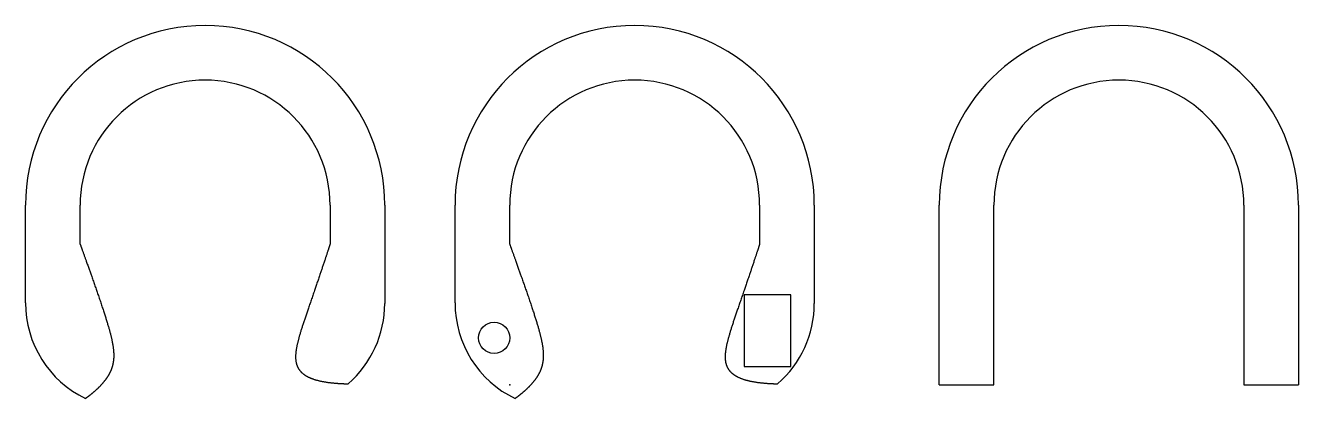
# Model space of a CAD drawing. Header units: centimetres. Extents: x -31 to 50.5, y -0.9 to 23.
import ezdxf

# ---------------------------------------------------------------- set-up
doc = ezdxf.new("R2010")
doc.units = ezdxf.units.CM
doc.header["$MEASUREMENT"] = 0
doc.layers.add('AQeye Headband v3_Sketch1', color=7, linetype='Continuous')

msp = doc.modelspace()

# ---------------------------------------------------------------- linework, layer by layer
at = {"layer": 'AQeye Headband v3_Sketch1'}
for p, q in [((-31, 5.242), (-31, 11.5)), ((-27.5, 9), (-27.5, 11.5)), ((-11.5, 11.5), (-11.5, 9)), ((-8, 11.5), (-8, 5.201)), ((-3.5, 5.242), (-3.5, 11.5)), ((0, 9), (0, 11.5)), ((16, 11.5), (16, 9)), ((19.5, 11.5), (19.5, 5.201)), ((27.5, 0), (27.5, 11.5)), ((31, 0), (31, 11.5)), ((47, 11.5), (47, 0)), ((50.5, 11.5), (50.5, 0)), ((18, 5.763), (15, 5.763)), ((15, 5.763), (15, 1.163)), ((18, 1.163), (18, 5.763)), ((15, 1.163), (18, 1.163)), ((27.5, 0), (31, 0)), ((47, 0), (50.5, 0))]:
    msp.add_line(p, q, dxfattribs=at)
msp.add_circle((-1, 3), 1, dxfattribs=at)
for centre, radius, start, end in [((-19.5, 11.5), 11.5, 0, 180), ((8, 11.5), 11.5, 360, 180), ((39, 11.5), 11.5, 0, 180), ((-19.5, 11.5), 8, 0.00003, 180), ((8, 11.5), 8, 0.00003, 180), ((39, 11.5), 8, 360, 180), ((-24.2, 5.242), 6.8, 180, 244.22368), ((-14.8, 5.201), 6.8, 310.92101, 0), ((3.3, 5.242), 6.8, 180, 244.22368), ((12.7, 5.201), 6.8, 310.92101, 0)]:
    msp.add_arc(centre, radius, start, end, dxfattribs=at)
for points in [[(-27.5, 9), (-27.418, 8.772), (-27.256, 8.322), (-27.023, 7.67), (-26.73, 6.846), (-26.396, 5.891), (-26.097, 5.015), (-25.837, 4.219), (-25.621, 3.502), (-25.458, 2.863), (-25.356, 2.293), (-25.328, 1.779), (-25.384, 1.304), (-25.534, 0.853), (-25.785, 0.414), (-26.135, -0.019), (-26.496, -0.364), (-26.81, -0.623), (-27.038, -0.795), (-27.158, -0.881)], [(-11.5, 9), (-11.574, 8.775), (-11.72, 8.332), (-11.936, 7.684), (-12.214, 6.856), (-12.548, 5.882), (-12.863, 4.973), (-13.151, 4.131), (-13.403, 3.362), (-13.599, 2.67), (-13.718, 2.058), (-13.728, 1.529), (-13.6, 1.082), (-13.311, 0.718), (-12.846, 0.435), (-12.203, 0.23), (-11.547, 0.127), (-10.977, 0.082), (-10.562, 0.067), (-10.346, 0.063)], [(0, 9), (0.082, 8.772), (0.244, 8.322), (0.477, 7.67), (0.77, 6.846), (1.104, 5.891), (1.403, 5.015), (1.663, 4.219), (1.879, 3.502), (2.042, 2.863), (2.144, 2.293), (2.172, 1.779), (2.116, 1.304), (1.966, 0.853), (1.715, 0.414), (1.365, -0.019), (1.004, -0.364), (0.69, -0.623), (0.462, -0.795), (0.342, -0.881)], [(16, 9), (15.926, 8.775), (15.78, 8.332), (15.564, 7.684), (15.286, 6.856), (14.952, 5.882), (14.637, 4.973), (14.349, 4.131), (14.097, 3.362), (13.901, 2.67), (13.782, 2.058), (13.772, 1.529), (13.9, 1.082), (14.189, 0.718), (14.654, 0.435), (15.297, 0.23), (15.953, 0.127), (16.523, 0.082), (16.938, 0.067), (17.154, 0.063)]]:
    msp.add_open_spline(points, degree=5, dxfattribs=at)
msp.add_point((0, 0), dxfattribs=at)

doc.saveas('drawing.dxf')
